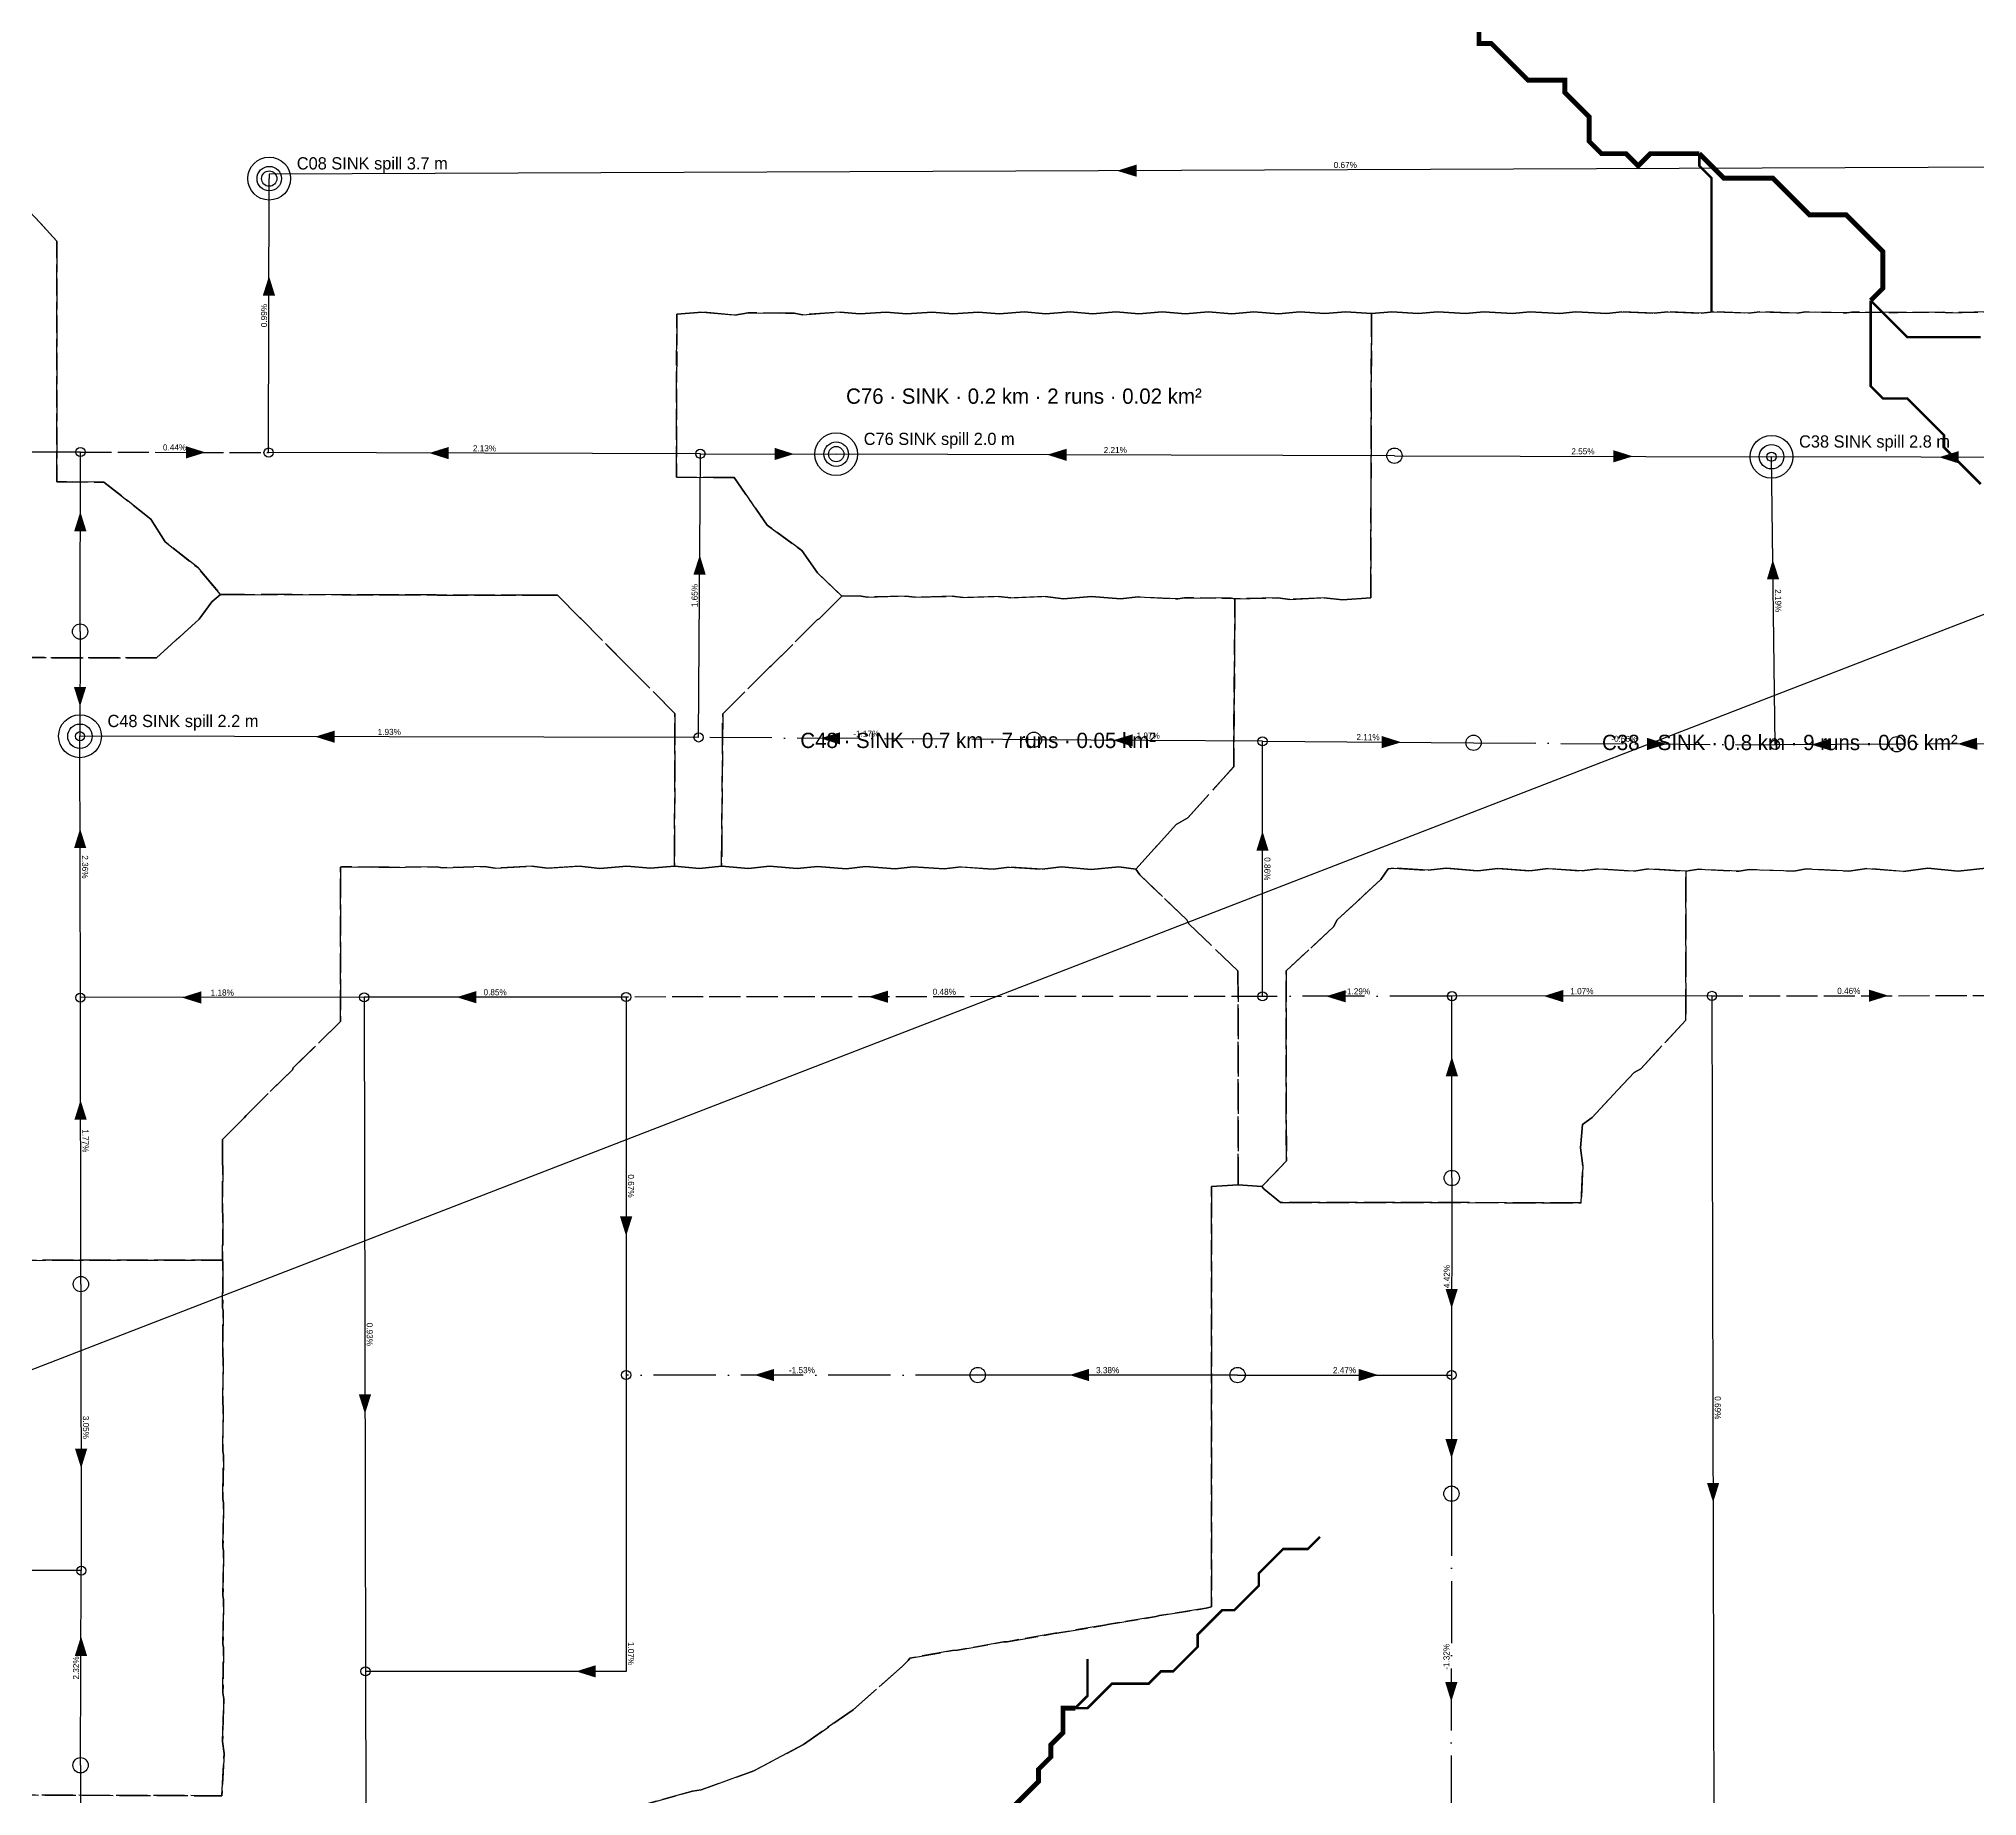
# Model space of a CAD drawing. Header units: metres. Extents: x 442821 to 452274, y 2561971 to 2571293.
# Drawn here: x 444264 to 444898, y 2565447 to 2566022 of the extents above; entities that cross this region are included whole.
import ezdxf
from ezdxf.enums import TextEntityAlignment as Align

# ---------------------------------------------------------------- set-up
doc = ezdxf.new("R2010")
doc.units = ezdxf.units.M
doc.header["$LTSCALE"] = 8
doc.linetypes.add('DASHDOT', pattern=[3.556, 2.54, -0.508, 0, -0.508])
doc.linetypes.add('DASHED', pattern=[1.524, 1.27, -0.254])
for name, color, linetype in [('A_ARROWS', 7, 'Continuous'), ('A_BUILT_2006', 252, 'Continuous'), ('A_CATCH_LABEL', 7, 'Continuous'), ('A_CATCHMENTS', 7, 'Continuous'), ('A_GRADIENT', 8, 'Continuous'), ('A_JUNCTIONS', 8, 'Continuous'), ('A_OUTLET_LABEL', 7, 'Continuous'), ('A_OUTLETS', 7, 'Continuous'), ('A_RUNS', 7, 'Continuous'), ('A_STREAMS', 5, 'Continuous')]:
    doc.layers.add(name, color=color, linetype=linetype)

msp = doc.modelspace()

# ---------------------------------------------------------------- linework, layer by layer
at = {"layer": 'A_ARROWS', "color": 1}
for points in [[(444616.8, 2565978.36), (444623.2, 2565980.39), (444623.21, 2565976.39)], [(444339.56, 2565943.97), (444341.54, 2565937.56), (444337.54, 2565937.57)], [(444318.82, 2565886.29), (444312.41, 2565884.31), (444312.42, 2565888.31)], [(444391.89, 2565886.09), (444398.3, 2565888.07), (444398.29, 2565884.07)], [(444480.39, 2565852.75), (444482.34, 2565846.34), (444478.34, 2565846.37)], [(444278.14, 2565554.19), (444276.13, 2565560.59), (444280.13, 2565560.6)], [(444278.11, 2565499.28), (444280.08, 2565492.87), (444276.08, 2565492.88)]]:
    msp.add_solid(points, dxfattribs=at)
at = {"layer": 'A_ARROWS', "color": 2}
for points in [[(444511.23, 2565885.76), (444504.83, 2565883.78), (444504.84, 2565887.78)], [(444593.98, 2565885.53), (444600.39, 2565887.51), (444600.38, 2565883.51)], [(444277.88, 2565866.94), (444279.87, 2565860.53), (444275.87, 2565860.54)], [(444400.92, 2565708.19), (444407.32, 2565710.2), (444407.33, 2565706.2)], [(444535.53, 2565708.33), (444541.93, 2565710.34), (444541.94, 2565706.34)], [(444685.13, 2565708.49), (444691.53, 2565710.5), (444691.54, 2565706.5)], [(444756.29, 2565708.57), (444762.69, 2565710.57), (444762.69, 2565706.57)], [(444726.27, 2565688.76), (444728.27, 2565682.35), (444724.27, 2565682.36)], [(444456.31, 2565630.11), (444454.31, 2565636.51), (444458.31, 2565636.51)], [(444498.29, 2565584.68), (444504.69, 2565586.68), (444504.69, 2565582.68)], [(444601.24, 2565584.68), (444607.64, 2565586.68), (444607.64, 2565582.68)], [(444370.94, 2565571.94), (444368.93, 2565578.34), (444372.93, 2565578.35)], [(444439.95, 2565487.8), (444446.35, 2565489.8), (444446.35, 2565485.8)]]:
    msp.add_solid(points, dxfattribs=at)
at = {"layer": 'A_ARROWS', "color": 4}
for points in [[(444785.46, 2565885), (444779.05, 2565883.02), (444779.06, 2565887.02)], [(444885.54, 2565884.72), (444891.94, 2565886.71), (444891.93, 2565882.71)], [(444831.19, 2565851.2), (444833.27, 2565844.83), (444829.27, 2565844.78)], [(444709.76, 2565791.54), (444703.34, 2565789.58), (444703.37, 2565793.58)], [(444796.5, 2565790.94), (444790.09, 2565788.98), (444790.11, 2565792.98)], [(444843.85, 2565790.75), (444850.24, 2565792.79), (444850.26, 2565788.79)], [(444891.61, 2565791), (444898, 2565793.03), (444898.02, 2565789.03)], [(444664.36, 2565762.5), (444666.36, 2565756.1), (444662.36, 2565756.1)]]:
    msp.add_solid(points, dxfattribs=at)
at = {"layer": 'A_ARROWS', "color": 3}
for points in [[(444277.77, 2565803.2), (444275.78, 2565809.6), (444279.78, 2565809.59)], [(444354.66, 2565793.36), (444361.06, 2565795.35), (444361.05, 2565791.35)], [(444519.85, 2565792.84), (444526.26, 2565794.8), (444526.24, 2565790.8)], [(444615.51, 2565792.18), (444621.93, 2565794.14), (444621.9, 2565790.14)], [(444277.81, 2565763.33), (444279.82, 2565756.93), (444275.82, 2565756.92)], [(444311.01, 2565708.1), (444317.41, 2565710.11), (444317.41, 2565706.11)], [(444869.02, 2565708.69), (444862.62, 2565706.68), (444862.61, 2565710.68)], [(444277.95, 2565674.6), (444279.96, 2565668.2), (444275.96, 2565668.19)], [(444726.2, 2565606.44), (444724.21, 2565612.85), (444728.21, 2565612.84)], [(444702.19, 2565584.68), (444695.79, 2565582.68), (444695.79, 2565586.68)], [(444726.16, 2565557.41), (444724.16, 2565563.81), (444728.16, 2565563.81)], [(444811.69, 2565543.01), (444809.68, 2565549.41), (444813.68, 2565549.42)], [(444726.08, 2565477.89), (444724.09, 2565484.29), (444728.09, 2565484.29)]]:
    msp.add_solid(points, dxfattribs=at)
at = {"layer": 'A_BUILT_2006', "color": 252}
msp.add_lwpolyline([(444422.44, 2563343.67), (444425.81, 2563359.7), (444354.25, 2563402.28), (444079.07, 2562950.56), (443944.47, 2563054.62), (443895.55, 2563534.89), (443894.21, 2564981.63), (443353.42, 2565026.28), (443356.77, 2565236.27), (445139.69, 2565926.07), (445353.06, 2566067)], dxfattribs=at)
at = {"layer": 'A_CATCHMENTS', "color": 2, "linetype": 'DASHED'}
for points in [[(444259.43, 2565967.03), (444270.24, 2565955.38), (444270.24, 2565876.64), (444285.57, 2565876.61), (444300.92, 2565864.5), (444305.64, 2565857.02), (444316.25, 2565848.65), (444323.68, 2565839.84), (444320.9, 2565837.44), (444316.72, 2565831.77), (444302.78, 2565819.13), (444232.11, 2565819.25)], [(444205.32, 2565447.6), (444324.17, 2565447.13), (444324.9, 2565460.97), (444324.36, 2565464.87), (444324.82, 2565478.79), (444324.5, 2565480.78), (444324.68, 2565495.57), (444324.5, 2565496.69), (444324.71, 2565511.31), (444324.51, 2565512.59), (444324.73, 2565527.05), (444324.49, 2565528.6), (444324.7, 2565542.79), (444324.47, 2565544.21), (444324.66, 2565558.53), (444324.46, 2565559.83), (444324.62, 2565574.27), (444324.44, 2565575.44), (444324.58, 2565590.01), (444324.42, 2565591.05), (444324.55, 2565605.75), (444324.4, 2565606.66), (444324.51, 2565621.49), (444324.38, 2565622.27), (444324.47, 2565637.23), (444324.36, 2565637.88), (444324.43, 2565652.98), (444324.34, 2565653.5), (444324.37, 2565661.71), (444331.49, 2565668.73), (444332.05, 2565669.56), (444347.22, 2565684.5), (444347.5, 2565685.06), (444362.94, 2565700.28), (444362.89, 2565750.72), (444363.24, 2565750.78), (444378.8, 2565750.7), (444379.19, 2565750.63), (444394.36, 2565750.83), (444396.32, 2565750.5), (444409.91, 2565750.93), (444413.45, 2565750.4), (444425.47, 2565751.01), (444430.57, 2565750.33), (444441.03, 2565751.05), (444447.7, 2565750.29), (444456.59, 2565751.06), (444464.27, 2565750.33), (444472.14, 2565751.06), (444480.28, 2565750.32), (444487.54, 2565751.03), (444496.28, 2565750.28), (444503.2, 2565750.98), (444512.28, 2565750.23), (444518.86, 2565750.93), (444528.29, 2565750.19), (444534.52, 2565750.88), (444544.29, 2565750.15), (444550.18, 2565750.83), (444560.29, 2565750.11), (444565.84, 2565750.77), (444576.3, 2565750.08), (444581.5, 2565750.72), (444592.3, 2565750.04), (444598.68, 2565750.85), (444608.31, 2565749.94), (444617.36, 2565750.81), (444622.98, 2565750.1), (444624.31, 2565748.18), (444639.65, 2565733.48), (444640.33, 2565732.17), (444656.35, 2565716.81), (444656.43, 2565646.83), (444647.72, 2565646.28), (444647.72, 2565508.92), (444645.9, 2565508.43), (444630.73, 2565506.02), (444629.63, 2565505.72), (444613.74, 2565503.12), (444613.36, 2565503.02), (444597.1, 2565500.28), (444596.74, 2565500.25), (444580.85, 2565497.5), (444579.75, 2565497.42), (444564.6, 2565494.74), (444563.05, 2565494.6), (444549.05, 2565492.12), (444548.57, 2565491.4), (444546.71, 2565489.45), (444530.5, 2565475.26), (444514.28, 2565463.87), (444498.06, 2565455.27), (444480.87, 2565449.12), (444478.01, 2565448.64), (444462.73, 2565444.34)]]:
    msp.add_lwpolyline(points, dxfattribs=at)
at = {"layer": 'A_CATCHMENTS', "color": 1, "linetype": 'DASHED'}
for points in [[(444902.09, 2565932.22), (444888.04, 2565931.97), (444887.06, 2565932.13), (444872.02, 2565932.06), (444871.71, 2565932.01), (444856.99, 2565932.15), (444855.39, 2565931.91), (444841.96, 2565932.22), (444839.07, 2565931.83), (444826.93, 2565932.27), (444823.2, 2565931.82), (444811.9, 2565932.28), (444807.79, 2565931.79), (444796.87, 2565932.28), (444792.38, 2565931.77), (444781.83, 2565932.29), (444776.96, 2565931.75), (444766.8, 2565932.29), (444761.55, 2565931.72), (444751.77, 2565932.29), (444746.14, 2565931.71), (444736.74, 2565932.28), (444730.72, 2565931.69), (444721.71, 2565932.28), (444715.31, 2565931.67), (444706.68, 2565932.27), (444700, 2565931.67), (444691.64, 2565932.27), (444684.79, 2565931.65), (444676.61, 2565932.26), (444669.59, 2565931.64), (444661.58, 2565932.25), (444654.38, 2565931.63), (444646.55, 2565932.24), (444639.17, 2565931.62), (444631.52, 2565932.23), (444623.96, 2565931.61), (444616.49, 2565932.22), (444608.76, 2565931.6), (444601.45, 2565932.21), (444593.55, 2565931.59), (444586.42, 2565932.2), (444578.34, 2565931.58), (444571.39, 2565932.19), (444563.13, 2565931.57), (444556.36, 2565932.17), (444547.93, 2565931.56), (444541.33, 2565932.16), (444532.72, 2565931.55), (444526.3, 2565932.15), (444514.02, 2565931.3), (444511.27, 2565931.77), (444496.23, 2565931.9), (444491.82, 2565931.21), (444481.2, 2565932.13), (444472.88, 2565931.48), (444472.73, 2565878.17), (444491.67, 2565878.05), (444502.39, 2565862.52), (444513.8, 2565854.24), (444518.83, 2565846.96), (444526.78, 2565839.28), (444519.42, 2565831.92), (444518.81, 2565831.51), (444503.65, 2565816.36), (444503.25, 2565816.15), (444487.89, 2565800.79), (444487.54, 2565751.03), (444480.28, 2565750.32), (444472.14, 2565751.06), (444472.24, 2565800.9), (444456.92, 2565816.45), (444456.71, 2565816.55), (444441.49, 2565832), (444441.18, 2565832.21), (444433.91, 2565839.59), (444425.64, 2565839.61), (444425.57, 2565839.62), (444410.08, 2565839.63), (444410.08, 2565839.63), (444409.88, 2565839.67), (444394.53, 2565839.66), (444394.2, 2565839.72), (444378.97, 2565839.69), (444378.51, 2565839.76), (444363.41, 2565839.71), (444362.82, 2565839.81), (444347.85, 2565839.74), (444347.14, 2565839.86), (444332.3, 2565839.77), (444331.6, 2565839.88), (444323.68, 2565839.84), (444316.25, 2565848.65), (444305.64, 2565857.02), (444300.92, 2565864.5), (444285.57, 2565876.61), (444270.24, 2565876.64), (444270.24, 2565955.38), (444259.43, 2565967.03)], [(444232.07, 2565622.13), (444324.38, 2565622.27), (444324.51, 2565621.49), (444324.4, 2565606.66), (444324.55, 2565605.75), (444324.42, 2565591.05), (444324.58, 2565590.01), (444324.44, 2565575.44), (444324.62, 2565574.27), (444324.46, 2565559.83), (444324.66, 2565558.53), (444324.47, 2565544.21), (444324.7, 2565542.79), (444324.49, 2565528.6), (444324.73, 2565527.05), (444324.51, 2565512.59), (444324.71, 2565511.31), (444324.5, 2565496.69), (444324.68, 2565495.57), (444324.5, 2565480.78), (444324.82, 2565478.79), (444324.36, 2565464.87), (444324.9, 2565460.97), (444324.17, 2565447.13), (444205.32, 2565447.6)]]:
    msp.add_lwpolyline(points, dxfattribs=at)
at = {"layer": 'A_CATCHMENTS', "color": 2, "linetype": 'DASHED'}
for points in [[(444578.08, 2565839.24), (444566.45, 2565838.82), (444562.88, 2565839.3), (444550.79, 2565838.92), (444547.67, 2565839.35), (444535.13, 2565839.02), (444532.46, 2565839.4), (444526.78, 2565839.28), (444518.83, 2565846.96), (444513.8, 2565854.24), (444502.39, 2565862.52), (444491.67, 2565878.05), (444472.73, 2565878.17), (444472.88, 2565931.48), (444481.2, 2565932.13), (444491.82, 2565931.21), (444496.23, 2565931.9), (444511.27, 2565931.77), (444514.02, 2565931.3), (444526.3, 2565932.15), (444532.72, 2565931.55), (444541.33, 2565932.16), (444547.93, 2565931.56), (444556.36, 2565932.17), (444563.13, 2565931.57), (444571.39, 2565932.19), (444578.34, 2565931.58), (444586.42, 2565932.2), (444593.55, 2565931.59), (444601.45, 2565932.21), (444608.76, 2565931.6), (444616.49, 2565932.22), (444623.96, 2565931.61), (444631.52, 2565932.23), (444639.17, 2565931.62), (444646.55, 2565932.24), (444654.38, 2565931.63), (444661.58, 2565932.25), (444669.59, 2565931.64), (444676.61, 2565932.26), (444684.79, 2565931.65), (444691.64, 2565932.27), (444700, 2565931.67), (444699.74, 2565838.73), (444690.55, 2565838.08), (444684.54, 2565838.77), (444673.3, 2565838.22), (444669.33, 2565838.76), (444655.34, 2565838.39), (444654.12, 2565838.6), (444638.91, 2565838.76), (444636.65, 2565838.41), (444623.71, 2565839.03), (444617.96, 2565838.37), (444608.5, 2565839.17), (444599.28, 2565838.45), (444593.29, 2565839.19), (444582.11, 2565838.73), (444578.08, 2565839.24)], [(444664.96, 2565645.44), (444664.15, 2565646.32), (444672.16, 2565654.67), (444672.1, 2565716.81), (444687.56, 2565731.18), (444688.8, 2565733.49), (444703.03, 2565746.71), (444705.5, 2565750.16), (444707.2, 2565750.4), (444718.51, 2565749.68), (444724.45, 2565750.41), (444734.75, 2565749.53), (444741.29, 2565750.32), (444751.75, 2565749.5), (444757.72, 2565750.26), (444768.75, 2565749.46), (444774.15, 2565750.19), (444785.75, 2565749.44), (444790.58, 2565750.12), (444802.75, 2565749.41), (444802.8, 2565700.68), (444788.05, 2565684.8), (444785.82, 2565683.6), (444772.18, 2565668.92), (444768.98, 2565666.62), (444768.28, 2565658.96), (444769.11, 2565653.07), (444768.56, 2565641), (444670.3, 2565641.09), (444664.96, 2565645.44)]]:
    msp.add_lwpolyline(points, close=True, dxfattribs=at)
at = {"layer": 'A_CATCHMENTS', "color": 4, "linetype": 'DASHED'}
msp.add_lwpolyline([(444901.79, 2565750.48), (444891.84, 2565749.37), (444881.89, 2565750.42), (444873.93, 2565749.34), (444861.99, 2565750.31), (444856.02, 2565749.35), (444842.09, 2565750.15), (444838.11, 2565749.42), (444823.43, 2565749.91), (444820.2, 2565749.37), (444807.01, 2565750.04), (444802.75, 2565749.41), (444790.58, 2565750.12), (444785.75, 2565749.44), (444774.15, 2565750.19), (444768.75, 2565749.46), (444757.72, 2565750.26), (444751.75, 2565749.5), (444741.29, 2565750.32), (444734.75, 2565749.53), (444724.45, 2565750.41), (444718.51, 2565749.68), (444707.2, 2565750.4), (444705.5, 2565750.16), (444703.03, 2565746.71), (444688.8, 2565733.49), (444687.56, 2565731.18), (444672.1, 2565716.81), (444672.16, 2565654.67), (444664.15, 2565646.32), (444656.43, 2565646.83), (444656.35, 2565716.81), (444640.33, 2565732.17), (444639.65, 2565733.48), (444624.31, 2565748.18), (444622.98, 2565750.1), (444623.06, 2565750.16), (444623.06, 2565750.16), (444636.14, 2565764.7), (444639.96, 2565766.83), (444654.96, 2565783.51), (444655.34, 2565838.39), (444669.33, 2565838.76), (444673.3, 2565838.22), (444684.54, 2565838.77), (444690.55, 2565838.08), (444699.74, 2565838.73), (444700, 2565931.67), (444706.68, 2565932.27), (444715.31, 2565931.67), (444721.71, 2565932.28), (444730.72, 2565931.69), (444736.74, 2565932.28), (444746.14, 2565931.71), (444751.77, 2565932.29), (444761.55, 2565931.72), (444766.8, 2565932.29), (444776.96, 2565931.75), (444781.83, 2565932.29), (444792.38, 2565931.77), (444796.87, 2565932.28), (444807.79, 2565931.79), (444811.9, 2565932.28), (444823.2, 2565931.82), (444826.93, 2565932.27), (444839.07, 2565931.83), (444841.96, 2565932.22), (444855.39, 2565931.91), (444856.99, 2565932.15), (444871.71, 2565932.01), (444872.02, 2565932.06), (444887.06, 2565932.13), (444888.04, 2565931.97), (444902.09, 2565932.22)], dxfattribs=at)
at = {"layer": 'A_CATCHMENTS', "color": 3, "linetype": 'DASHED'}
for points in [[(444232.11, 2565819.25), (444302.78, 2565819.13), (444316.72, 2565831.77), (444320.9, 2565837.44), (444323.68, 2565839.84), (444331.6, 2565839.88), (444332.3, 2565839.77), (444347.14, 2565839.86), (444347.85, 2565839.74), (444362.82, 2565839.81), (444363.41, 2565839.71), (444378.51, 2565839.76), (444378.97, 2565839.69), (444394.2, 2565839.72), (444394.53, 2565839.66), (444409.88, 2565839.67), (444410.08, 2565839.63), (444425.57, 2565839.62), (444425.64, 2565839.61), (444433.91, 2565839.59), (444441.18, 2565832.21), (444441.49, 2565832), (444456.71, 2565816.55), (444456.92, 2565816.45), (444472.24, 2565800.9), (444472.14, 2565751.06), (444464.27, 2565750.33), (444456.59, 2565751.06), (444447.7, 2565750.29), (444441.03, 2565751.05), (444430.57, 2565750.33), (444425.47, 2565751.01), (444413.45, 2565750.4), (444409.91, 2565750.93), (444396.32, 2565750.5), (444394.36, 2565750.83), (444379.19, 2565750.63), (444378.8, 2565750.7), (444363.24, 2565750.78), (444362.89, 2565750.72), (444362.94, 2565700.28), (444347.5, 2565685.06), (444347.22, 2565684.5), (444332.05, 2565669.56), (444331.49, 2565668.73), (444324.37, 2565661.71), (444324.34, 2565653.5), (444324.43, 2565652.98), (444324.36, 2565637.88), (444324.47, 2565637.23), (444324.38, 2565622.27), (444232.07, 2565622.13)], [(444462.73, 2565444.34), (444478.01, 2565448.64), (444480.87, 2565449.12), (444498.06, 2565455.27), (444514.28, 2565463.87), (444530.5, 2565475.26), (444546.71, 2565489.45), (444548.57, 2565491.4), (444549.05, 2565492.12), (444563.05, 2565494.6), (444564.6, 2565494.74), (444579.75, 2565497.42), (444580.85, 2565497.5), (444596.74, 2565500.25), (444597.1, 2565500.28), (444613.36, 2565503.02), (444613.74, 2565503.12), (444629.63, 2565505.72), (444630.73, 2565506.02), (444645.9, 2565508.43), (444647.72, 2565508.92), (444647.72, 2565646.28), (444656.43, 2565646.83), (444664.15, 2565646.32), (444664.96, 2565645.44), (444670.3, 2565641.09), (444768.56, 2565641), (444769.11, 2565653.07), (444768.28, 2565658.96), (444768.98, 2565666.62), (444772.18, 2565668.92), (444785.82, 2565683.6), (444788.05, 2565684.8), (444802.8, 2565700.68), (444802.75, 2565749.41), (444807.01, 2565750.04), (444820.2, 2565749.37), (444823.43, 2565749.91), (444838.11, 2565749.42), (444842.09, 2565750.15), (444856.02, 2565749.35), (444861.99, 2565750.31), (444873.93, 2565749.34), (444881.89, 2565750.42), (444891.84, 2565749.37), (444901.79, 2565750.48)]]:
    msp.add_lwpolyline(points, dxfattribs=at)
msp.add_lwpolyline([(444526.78, 2565839.28), (444532.46, 2565839.4), (444535.13, 2565839.02), (444547.67, 2565839.35), (444550.79, 2565838.92), (444562.88, 2565839.3), (444566.45, 2565838.82), (444578.08, 2565839.24), (444582.11, 2565838.73), (444593.29, 2565839.19), (444599.28, 2565838.45), (444608.5, 2565839.17), (444617.96, 2565838.37), (444623.71, 2565839.03), (444636.65, 2565838.41), (444638.91, 2565838.76), (444654.12, 2565838.6), (444655.34, 2565838.39), (444654.96, 2565783.51), (444639.96, 2565766.83), (444636.14, 2565764.7), (444623.06, 2565750.16), (444622.98, 2565750.1), (444617.36, 2565750.81), (444608.31, 2565749.94), (444598.68, 2565750.85), (444592.3, 2565750.04), (444581.5, 2565750.72), (444576.3, 2565750.08), (444565.84, 2565750.77), (444560.29, 2565750.11), (444550.18, 2565750.83), (444544.29, 2565750.15), (444534.52, 2565750.88), (444528.29, 2565750.19), (444518.86, 2565750.93), (444512.28, 2565750.23), (444503.2, 2565750.98), (444496.28, 2565750.28), (444487.54, 2565751.03), (444487.89, 2565800.79), (444503.25, 2565816.15), (444503.65, 2565816.36), (444518.81, 2565831.51), (444519.42, 2565831.92), (444526.78, 2565839.28)], close=True, dxfattribs=at)
at = {"layer": 'A_JUNCTIONS', "color": 30}
for centre in [(444339.64, 2565975.79), (444524.99, 2565885.72), (444707.48, 2565885.22), (444277.81, 2565827.73), (444589.62, 2565792.36), (444733.36, 2565791.37), (444871.73, 2565790.9), (444726.24, 2565649.09), (444278.05, 2565614.39), (444571.26, 2565584.68), (444656.21, 2565584.68), (444726.15, 2565545.89), (444277.94, 2565457.1)]:
    msp.add_circle(centre, 2.5, dxfattribs=at)
at = {"layer": 'A_JUNCTIONS'}
for centre in [(444277.91, 2565886.41), (444339.42, 2565886.24), (444480.6, 2565885.85), (444830.78, 2565884.87), (444277.76, 2565793.5), (444480, 2565793.12), (444664.36, 2565791.85), (444831.93, 2565790.69), (444277.9, 2565708.06), (444370.67, 2565708.16), (444456.31, 2565708.25), (444664.36, 2565708.47), (444726.29, 2565708.54), (444811.29, 2565708.62), (444456.31, 2565584.68), (444726.18, 2565584.68), (444278.19, 2565520.73), (444371.12, 2565487.8)]:
    msp.add_circle(centre, 1.5, dxfattribs=at)
at = {"layer": 'A_OUTLETS', "color": 1}
for centre, radius in [((444339.64, 2565975.79), 7), ((444339.64, 2565975.79), 4), ((444524.99, 2565885.72), 7), ((444524.99, 2565885.72), 4), ((444830.78, 2565884.87), 7), ((444830.78, 2565884.87), 4), ((444277.76, 2565793.5), 7), ((444277.76, 2565793.5), 4)]:
    msp.add_circle(centre, radius, dxfattribs=at)
at = {"layer": 'A_RUNS', "color": 1}
for points in [[(445044.69, 2565980.13), (444339.64, 2565977.21), (444339.64, 2565975.79)], [(444339.42, 2565886.24), (444339.64, 2565975.79)], [(444480.6, 2565885.85), (444339.42, 2565886.24)], [(444480, 2565793.12), (444480.6, 2565885.85)], [(444278.05, 2565614.39), (444278.19, 2565520.73)], [(444278.19, 2565520.73), (444185.93, 2565520.73)], [(444277.94, 2565457.1), (444278.19, 2565520.73)]]:
    msp.add_lwpolyline(points, dxfattribs=at)
at = {"layer": 'A_RUNS', "color": 2}
for points in [[(444277.91, 2565886.41), (444185.89, 2565886.41)], [(444277.81, 2565827.73), (444277.91, 2565886.41)], [(444480.6, 2565885.85), (444524.99, 2565885.72)], [(444707.48, 2565885.22), (444524.99, 2565885.72)], [(444456.31, 2565708.25), (444370.67, 2565708.16)], [(444370.67, 2565708.16), (444371.12, 2565487.8)], [(444456.31, 2565708.25), (444456.31, 2565584.68)], [(444726.24, 2565649.09), (444726.29, 2565708.54)], [(444811.29, 2565708.62), (444726.29, 2565708.54)], [(444456.31, 2565584.68), (444456.31, 2565487.8), (444371.12, 2565487.8)], [(444656.21, 2565584.68), (444571.26, 2565584.68)], [(444371.12, 2565487.8), (444371.3, 2565398.7)], [(444277.94, 2565457.1), (444277.71, 2565398.37)]]:
    msp.add_lwpolyline(points, dxfattribs=at)
at = {"layer": 'A_RUNS', "color": 1, "linetype": 'DASHED'}
msp.add_lwpolyline([(444277.91, 2565886.41), (444339.42, 2565886.24)], dxfattribs=at)
at = {"layer": 'A_RUNS', "color": 4}
for points in [[(444707.48, 2565885.22), (444830.78, 2565884.87)], [(444831.93, 2565790.69), (444830.78, 2565884.87)], [(444977.67, 2565884.47), (444830.78, 2565884.87)], [(444664.36, 2565791.85), (444733.36, 2565791.37)], [(444664.36, 2565708.47), (444664.36, 2565791.85)], [(444871.73, 2565790.9), (444831.93, 2565790.69)]]:
    msp.add_lwpolyline(points, dxfattribs=at)
at = {"layer": 'A_RUNS', "color": 3}
for points in [[(444277.81, 2565827.73), (444277.76, 2565793.5)], [(444480, 2565793.12), (444277.76, 2565793.5)], [(444277.9, 2565708.06), (444277.76, 2565793.5)], [(444664.36, 2565791.85), (444589.62, 2565792.36)], [(444370.67, 2565708.16), (444277.9, 2565708.06)], [(444278.05, 2565614.39), (444277.9, 2565708.06)], [(444811.29, 2565708.62), (444811.94, 2565439.27)], [(444726.24, 2565649.09), (444726.18, 2565584.68)], [(444656.21, 2565584.68), (444726.18, 2565584.68)], [(444726.18, 2565584.68), (444726.15, 2565545.89)]]:
    msp.add_lwpolyline(points, dxfattribs=at)
at = {"layer": 'A_RUNS', "color": 3, "linetype": 'DASHDOT'}
for points in [[(444589.62, 2565792.36), (444480, 2565793.12)], [(444726.15, 2565545.89), (444726.05, 2565439.22)]]:
    msp.add_lwpolyline(points, dxfattribs=at)
at = {"layer": 'A_RUNS', "color": 4, "linetype": 'DASHDOT'}
for points in [[(444733.36, 2565791.37), (444831.93, 2565790.69)], [(444931.43, 2565791.2), (444871.73, 2565790.9)]]:
    msp.add_lwpolyline(points, dxfattribs=at)
at = {"layer": 'A_RUNS', "color": 2, "linetype": 'DASHED'}
msp.add_lwpolyline([(444664.36, 2565708.47), (444456.31, 2565708.25)], dxfattribs=at)
at = {"layer": 'A_RUNS', "color": 2, "linetype": 'DASHDOT'}
for points in [[(444726.29, 2565708.54), (444664.36, 2565708.47)], [(444571.26, 2565584.68), (444456.31, 2565584.68)]]:
    msp.add_lwpolyline(points, dxfattribs=at)
at = {"layer": 'A_RUNS', "color": 3, "linetype": 'DASHED'}
msp.add_lwpolyline([(444811.29, 2565708.62), (444900.83, 2565708.72)], dxfattribs=at)
at = {"layer": 'A_STREAMS', "color": 5}
for points, const_width in [([(444807.17, 2565983.97), (444803.17, 2565983.97), (444799.17, 2565983.97), (444795.17, 2565983.97), (444791.17, 2565983.97), (444787.17, 2565979.97), (444783.17, 2565983.97), (444779.17, 2565983.97), (444775.17, 2565983.97), (444771.17, 2565987.97), (444771.17, 2565991.97), (444771.17, 2565995.97), (444767.17, 2565999.97), (444763.17, 2566003.98), (444763.17, 2566007.98), (444759.17, 2566007.98), (444755.17, 2566007.98), (444751.17, 2566007.98), (444747.17, 2566011.98), (444743.16, 2566015.98), (444739.16, 2566019.98), (444735.16, 2566019.98), (444735.16, 2566023.98)], 1.6), ([(444863.18, 2565935.95), (444867.18, 2565939.95), (444867.18, 2565943.96), (444867.18, 2565947.96), (444867.18, 2565951.96), (444863.18, 2565955.96), (444859.18, 2565959.96), (444855.18, 2565963.96), (444851.18, 2565963.96), (444847.18, 2565963.96), (444843.18, 2565963.96), (444839.18, 2565967.96), (444835.18, 2565971.96), (444831.18, 2565975.97), (444827.18, 2565975.97), (444823.18, 2565975.97), (444819.17, 2565975.97), (444815.17, 2565975.97), (444811.17, 2565979.97), (444807.17, 2565983.97)], 1.6), ([(444811.17, 2565931.95), (444811.17, 2565935.95), (444811.17, 2565939.95), (444811.17, 2565943.96), (444811.17, 2565947.96), (444811.17, 2565951.96), (444811.17, 2565955.96), (444811.17, 2565959.96), (444811.17, 2565963.96), (444811.17, 2565967.96), (444811.17, 2565971.96), (444811.17, 2565975.97), (444807.17, 2565979.97), (444807.17, 2565983.97)], 0.8), ([(444899.19, 2565875.93), (444895.19, 2565879.93), (444891.18, 2565883.93), (444887.18, 2565887.94), (444887.18, 2565891.94), (444883.18, 2565895.94), (444879.18, 2565899.94), (444875.18, 2565903.94), (444871.18, 2565903.94), (444867.18, 2565903.94), (444863.18, 2565907.94), (444863.18, 2565911.94), (444863.18, 2565915.95), (444863.18, 2565919.95), (444863.18, 2565923.95), (444863.18, 2565927.95), (444863.18, 2565931.95), (444863.18, 2565935.95)], 0.8), ([(444899.19, 2565923.95), (444895.19, 2565923.95), (444891.18, 2565923.95), (444887.18, 2565923.95), (444883.18, 2565923.95), (444879.18, 2565923.95), (444875.18, 2565923.95), (444871.18, 2565927.95), (444867.18, 2565931.95), (444863.18, 2565935.95)], 0.8), ([(444683.16, 2565531.81), (444679.16, 2565527.81), (444675.16, 2565527.81), (444671.15, 2565527.81), (444667.15, 2565523.81), (444663.15, 2565519.81), (444663.15, 2565515.81), (444659.15, 2565511.8), (444655.15, 2565507.8), (444651.15, 2565507.8), (444647.15, 2565503.8), (444643.15, 2565499.8), (444643.15, 2565495.8), (444639.15, 2565491.8), (444635.15, 2565487.8), (444631.15, 2565487.8), (444627.15, 2565483.79), (444623.15, 2565483.79), (444619.15, 2565483.79), (444615.15, 2565483.79), (444611.15, 2565479.79), (444607.15, 2565475.79), (444603.15, 2565475.79)], 0.8), ([(444607.15, 2565491.8), (444607.15, 2565487.8), (444607.15, 2565483.79), (444607.15, 2565479.79), (444603.15, 2565475.79)], 0.8), ([(444603.15, 2565475.79), (444599.14, 2565475.79), (444599.14, 2565471.79), (444599.14, 2565467.79), (444595.14, 2565463.79), (444595.14, 2565459.79), (444591.14, 2565455.78), (444591.14, 2565451.78), (444587.14, 2565447.78), (444583.14, 2565443.78)], 1.6)]:
    msp.add_lwpolyline(points, dxfattribs=dict(at, const_width=const_width))

# ---------------------------------------------------------------- texts
at = {"layer": 'A_CATCH_LABEL', "color": 2}
msp.add_text('C76 · SINK · 0.2 km · 2 runs · 0.02 km²', height=5, dxfattribs=at).set_placement((444586.37, 2565904.69), align=Align.MIDDLE_CENTER)
at = {"layer": 'A_CATCH_LABEL', "color": 3}
msp.add_text('C48 · SINK · 0.7 km · 7 runs · 0.05 km²', height=5, dxfattribs=at).set_placement((444571.42, 2565792.15), align=Align.MIDDLE_CENTER)
at = {"layer": 'A_CATCH_LABEL', "color": 4}
msp.add_text('C38 · SINK · 0.8 km · 9 runs · 0.06 km²', height=5, dxfattribs=at).set_placement((444833.52, 2565791.48), align=Align.MIDDLE_CENTER)
at = {"layer": 'A_GRADIENT', "color": 1}
for s, rotation, p in [('0.67%', 0.23724, (444691.45, 2565978.67)), ('0.99%', 89.86341, (444339.53, 2565931.01)), ('0.44%', -0.15876, (444308.67, 2565886.32)), ('2.13%', 359.84124, (444410.01, 2565886.04)), ('1.65%', 89.63327, (444480.3, 2565839.48)), ('3.05%', -89.9112, (444278.12, 2565567.56)), ('2.32%', 89.77609, (444278.07, 2565488.91))]:
    msp.add_text(s, height=2, rotation=rotation, dxfattribs=at).set_placement(p, align=Align.BOTTOM_CENTER)
at = {"layer": 'A_GRADIENT', "color": 2}
for s, rotation, p in [('2.21%', 359.84124, (444616.23, 2565885.47)), ('0.48%', 0.06028, (444560.34, 2565708.36)), ('-1.29%', 0.06028, (444695.33, 2565708.5)), ('1.07%', 0.06028, (444768.79, 2565708.58)), ('0.85%', 0.06028, (444413.49, 2565708.21)), ('0.67%', -90, (444456.31, 2565646.47)), ('0.93%', -89.88292, (444370.89, 2565597.98)), ('-1.53%', 360, (444513.79, 2565584.68)), ('3.38%', 360, (444613.74, 2565584.68)), ('1.07%', -90, (444456.31, 2565493.64))]:
    msp.add_text(s, height=2, rotation=rotation, dxfattribs=at).set_placement(p, align=Align.BOTTOM_CENTER)
at = {"layer": 'A_GRADIENT', "color": 4}
for s, rotation, p in [('2.55%', -0.15876, (444769.13, 2565885.05)), ('2.19%', 270.69932, (444831.35, 2565837.78)), ('2.11%', -0.39468, (444698.86, 2565791.61)), ('-0.66%', -0.39468, (444782.64, 2565791.03)), ('0.86%', 270.00395, (444664.36, 2565750.16))]:
    msp.add_text(s, height=2, rotation=rotation, dxfattribs=at).set_placement(p, align=Align.BOTTOM_CENTER)
at = {"layer": 'A_GRADIENT', "color": 3}
for s, rotation, p in [('1.93%', 359.89047, (444378.88, 2565793.31)), ('-1.17%', 359.60532, (444534.81, 2565792.74)), ('1.97%', 359.60532, (444626.99, 2565792.11)), ('2.36%', 270.09806, (444277.83, 2565750.78)), ('0.46%', 0.06028, (444856.06, 2565708.67)), ('1.18%', 0.06028, (444324.28, 2565708.11)), ('1.77%', 270.0888, (444277.98, 2565661.23)), ('4.42%', 89.948, (444726.21, 2565616.88)), ('0.69%', -89.86164, (444811.62, 2565573.95)), ('-1.32%', 89.948, (444726.1, 2565492.55))]:
    msp.add_text(s, height=2, rotation=rotation, dxfattribs=at).set_placement(p, align=Align.BOTTOM_CENTER)
msp.add_text('2.47%', height=2, dxfattribs=at).set_placement((444691.2, 2565584.68), align=Align.BOTTOM_CENTER)
at = {"layer": 'A_OUTLET_LABEL', "color": 1}
for s, p in [('C08 SINK spill 3.7 m', (444348.64, 2565978.79)), ('C76 SINK spill 2.0 m', (444533.99, 2565888.72)), ('C38 SINK spill 2.8 m', (444839.78, 2565887.87)), ('C48 SINK spill 2.2 m', (444286.76, 2565796.5))]:
    msp.add_text(s, height=4, dxfattribs=at).set_placement(p)

doc.saveas('drawing.dxf')
